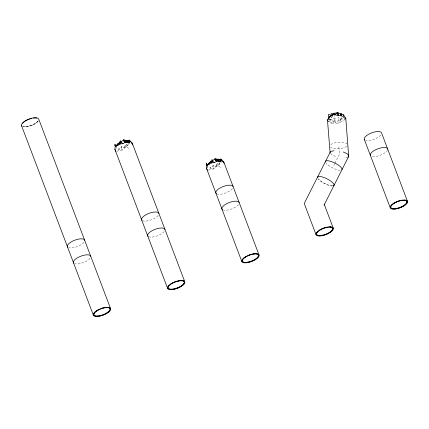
<?xml version="1.0" encoding="UTF-8"?>
<svg xmlns="http://www.w3.org/2000/svg" width="429" height="429" viewBox="0 0 429 429"><rect width="100%" height="100%" fill="white"/><g stroke="black" fill="none" stroke-linecap="round" stroke-linejoin="round"><path stroke-width="0.32" stroke-dasharray="2.15 1.61" d="M328.732 118.769L330.126 119.278L333.269 121.466L333.167 120.222L330.126 119.278L329.075 120.935L330.839 123.118L332.872 123.455L335.103 122.791L335.087 118.168L332.336 117.809M116.806 151.416L119.777 150.134L122.104 150.112L121.541 148.043L121.756 146.187L123.852 147.501L125.981 146.9L129.907 143.136M208.355 170.275L211.32 168.994L213.647 168.972L213.084 166.902L213.304 165.047L215.396 166.361L217.524 165.76L221.455 162.001M116.425 146.756L116.238 148.289L114.854 149.201M206.403 168.066L207.781 167.154L207.909 166.13M335.103 122.791L337.564 123.423L338.218 119.525L338.057 117.573L341.189 118.93L344.9 118.967L344.444 117.975M128.496 142.97L127.874 145.393L123.852 147.501L125.917 144.541L127.874 145.393L127.268 143.795L123.852 147.501M219.889 162.441L219.423 164.259L215.396 166.361L217.46 163.406L219.423 164.259L218.817 162.655L215.396 166.361M337.564 123.423L339.838 122.297L341.189 118.93L341.103 116.779M334.786 114.489L333.526 118.109L335.242 120.115L332.872 123.455M119.224 148.584L118.688 149.812L117.991 147.989L119.224 148.584L119.777 150.134M210.773 167.449L210.231 168.677L209.54 166.849L210.773 167.449L211.32 168.994M333.767 165.492L334.663 163.717M334.963 163.122L339.452 154.252L338.744 145.474M128.968 148.407L125.981 146.9L122.104 150.112L121.021 147.265L121.756 146.187M220.511 167.267L217.524 165.76L213.647 168.972L212.569 166.125L213.304 165.047M344.9 118.967L343.693 120.699L341.961 121.734L339.838 122.297L338.218 119.525L341.189 118.93L342.589 117.954M335.242 120.115L330.839 123.118L330.126 119.278L328.088 121.868L329.075 120.935M341.189 118.93L339.709 120.688L339.838 122.297M328.812 119.771L330.126 119.278M347.962 157.078L344.862 157.813M335.526 156.478L331.799 154.767L330.121 152.917M212.569 166.125L213.084 166.902M121.021 147.265L121.541 148.043M207.486 166.007L207.781 167.154M232.389 188.69A9.213 3.432 -20.8 0 1 217.39 194.112M238.449 204.681A9.213 3.432 -20.8 0 1 223.45 210.103M387.559 149.903A9.213 3.432 -20.8 0 1 380.952 154.971A9.213 3.432 -20.8 0 1 371.9 156.446M380.839 135.033A9.213 3.432 -20.8 0 1 365.84 140.455M346.621 146.273A8.687 3.212 -4.6 0 1 338.422 148.718A8.687 3.212 -4.6 0 1 330.625 147.158M330.872 144.675A8.687 3.212 -4.6 0 1 339.071 142.23A8.687 3.212 -4.6 0 1 346.868 143.79M340.218 170.286A9.213 2.681 26.8 0 1 326.002 163.031M332.261 186.02A9.213 2.681 26.8 0 1 318.045 178.764M332.963 185.612A8.687 2.526 26.8 0 1 325.59 183.928A8.687 2.526 26.8 0 1 318.484 178.909M89.999 258.344A9.213 3.432 -20.8 0 1 75 263.765M83.934 242.353A9.213 3.432 -20.8 0 1 68.935 247.774M38.036 121.268A9.213 3.432 -20.8 0 1 23.037 126.689M37.586 121.327A8.687 3.239 -20.8 0 1 23.445 126.437M38.294 120.501A8.687 3.239 -20.8 0 1 32.062 125.273A8.687 3.239 -20.8 0 1 23.531 126.668M158.162 215.519A9.213 3.432 -20.8 0 1 143.163 220.94M164.221 231.515A9.213 3.432 -20.8 0 1 149.222 236.937"/><path stroke-width="0.64" d="M167.551 288.229L114.854 149.201L115.267 146.278L114.838 145.136L115.476 146.096M241.779 261.4L206.403 168.066L206.816 165.138L206.381 163.996L207.341 165.433L206.816 165.138L211.529 161.293L212.098 162.8L214.58 162.596L216.581 161.181L220.956 161.363L221.927 160.017L223.831 162.092L259.1 255.137A9.213 3.432 -20.8 0 1 246.852 262.73A9.213 3.432 -20.8 0 1 245.367 256.939A9.213 3.432 -20.8 0 1 259.1 255.137M345.677 118.956L345.769 118.055L342.664 114.5L337.285 112.698L334.035 113.31L333.102 113.846M324.072 205.062L348.691 156.403L345.769 118.055L345.34 118.581M128.963 141.157L129.274 139.945L129.896 141.586M220.511 160.017L220.822 158.805L221.444 160.451M343.549 115.262L343.795 114.543L343.94 116.372M330.121 152.917L327.493 120.27L329.365 116.372M331.386 117.664L333.285 114.328L335.532 114.253L337.913 112.495L338.154 115.535L340.417 115.213L344.192 117.535M337.285 112.698L337.124 113.342L337.972 114.275L338.154 115.535L333.285 114.328L328.673 117.299L328.437 114.371L331.274 115.31L332.486 115.01M116.232 146.117L118.425 143.854L120.544 140.712L121.235 142.541L123.037 143.731L125.037 142.321L129.413 142.498L130.384 141.157L132.282 143.227L184.872 281.966A9.213 3.432 -20.8 0 1 172.624 289.559A9.213 3.432 -20.8 0 1 171.139 283.767A9.213 3.432 -20.8 0 1 184.872 281.966M116.152 146.053L117.943 143.468L118.425 143.854L123.037 143.731M208.06 164.398L209.486 162.328L209.969 162.72L212.098 162.8L208.328 164.784L206.816 165.138M120.919 141.693L123.091 140.567L123.89 140.621M212.468 160.559L214.634 159.432L215.438 159.486M208.655 164.076L212.087 159.572L212.784 161.401L214.58 162.596M340.411 114.296L341.307 113.395L341.463 115.342L340.411 114.296L340.417 115.213M347.962 157.078L348.691 156.403M115.267 146.278L119.981 142.433L120.554 143.94L116.785 145.919L115.267 146.278L115.798 146.573M327.493 120.27L331.274 115.31L331.134 113.605L335.532 114.253L333.29 113.996M125.037 142.321L124.045 141.221L125.102 140.304L127.939 140.406L130.239 141.141M216.581 161.181L215.594 160.081L216.65 159.164L219.482 159.266L221.294 160.366M118.425 143.854L121.235 142.541M211.658 161.926L212.784 161.401M221.782 160.001L220.452 159.786L218.002 160.655L217.562 159.491L221.927 160.017M333.135 113.958L334.625 113.503M334.041 150.692L330.941 151.426L330.217 152.097L304.472 202.981L304.359 203.839L316.007 234.566M130.384 141.157L126.013 140.632L126.453 141.795L128.909 140.927L129.413 142.498L124.045 141.221L123.354 139.393L125.102 140.304M123.091 140.567L124.024 140.755M214.634 159.432L215.567 159.62M216.65 159.164L214.902 158.258L215.594 160.081L220.956 161.363L220.452 159.786M222.844 161.819L223.831 162.092L223.959 163.218M131.295 142.959L132.282 143.227M343.377 152.022L347.104 153.732L348.782 155.582M215.594 160.081L219.026 161.476M124.045 141.221L127.483 142.616M222.538 161.293L223.584 162.049M130.995 142.433L132.035 143.189M206.403 168.066L207.4 170.093M114.854 149.201L115.851 151.233M407.55 201.48A9.213 3.432 -20.8 0 0 393.817 203.276A9.213 3.432 -20.8 0 0 395.302 209.068A9.213 3.432 -20.8 0 0 407.55 201.48L381.569 132.942A9.213 3.432 -20.8 0 0 370.929 133.162A9.213 3.432 -20.8 0 0 364.768 139.961M364.253 139.2L390.229 207.738M324.19 204.204L333.322 228.308A9.213 3.432 -20.8 0 1 321.08 235.896A9.213 3.432 -20.8 0 1 319.589 230.105A9.213 3.432 -20.8 0 1 333.322 228.308M207.341 165.433L206.478 163.149L207.035 164.865M115.578 145.999L114.929 144.289L115.674 146.573M110.644 308.8A9.213 3.432 -20.8 0 0 96.916 310.596A9.213 3.432 -20.8 0 0 98.402 316.387A9.213 3.432 -20.8 0 0 110.644 308.8L38.771 119.176A9.213 3.432 -20.8 0 0 28.126 119.401A9.213 3.432 -20.8 0 0 21.965 126.196M21.45 125.44L93.329 315.058M132.347 143.79L132.481 144.916M337.913 112.495L337.972 114.275M216.318 193.618A9.213 3.432 -20.8 0 1 222.479 186.824A9.213 3.432 -20.8 0 1 233.119 186.599M222.378 209.609A9.213 3.432 -20.8 0 1 228.539 202.815A9.213 3.432 -20.8 0 1 239.178 202.59M255.555 253.721A8.687 3.239 -20.8 0 1 256.22 258.558A8.687 3.239 -20.8 0 1 244.128 262.264A8.687 3.239 -20.8 0 1 245.57 256.783M249.544 254.885A8.687 3.239 -20.8 0 1 251.684 254.231M252.729 254A8.687 3.239 -20.8 0 1 254.982 253.727M370.313 155.191A9.213 3.432 -20.8 0 1 378.115 148.718A9.213 3.432 -20.8 0 1 387.634 148.933M404.536 200.091A8.687 3.239 -20.8 0 1 404.327 205.148A8.687 3.239 -20.8 0 1 392.428 208.58A8.687 3.239 -20.8 0 1 394.02 203.126M394.466 202.858A8.687 3.239 -20.8 0 1 395.415 202.343M395.908 202.097A8.687 3.239 -20.8 0 1 397.463 201.426M397.994 201.228A8.687 3.239 -20.8 0 1 400.134 200.568M401.179 200.338A8.687 3.239 -20.8 0 1 402.188 200.171M325.498 162.049A9.213 2.681 26.8 0 1 333.993 162.623A9.213 2.681 26.8 0 1 341.972 169.68M317.54 177.783A9.213 2.681 26.8 0 1 327.118 178.888A9.213 2.681 26.8 0 1 333.392 185.875M331.242 227.075A8.687 3.239 -20.8 0 1 325.386 234.363A8.687 3.239 -20.8 0 1 317.101 232.191M319.793 229.955A8.687 3.239 -20.8 0 1 321.68 228.93M322.19 228.695A8.687 3.239 -20.8 0 1 323.766 228.056M324.303 227.874A8.687 3.239 -20.8 0 1 325.38 227.542M325.911 227.402A8.687 3.239 -20.8 0 1 326.957 227.166M329.778 226.893A8.687 3.239 -20.8 0 1 330.802 226.984M73.927 263.272A9.213 3.432 -20.8 0 1 80.089 256.478A9.213 3.432 -20.8 0 1 90.728 256.252M109.577 308.033A8.687 3.239 -20.8 0 1 105.454 313.653A8.687 3.239 -20.8 0 1 94.841 315.706A8.687 3.239 -20.8 0 1 97.115 310.446M97.56 310.178A8.687 3.239 -20.8 0 1 99.008 309.416M101.625 308.36A8.687 3.239 -20.8 0 1 103.233 307.888M105.282 307.491A8.687 3.239 -20.8 0 1 108.569 307.566M67.862 247.281A9.213 3.432 -20.8 0 1 74.024 240.481A9.213 3.432 -20.8 0 1 84.669 240.261M22.635 123.289A8.687 3.239 -20.8 0 1 25.327 121.053M25.772 120.785A8.687 3.239 -20.8 0 1 27.215 120.023M27.719 119.793A8.687 3.239 -20.8 0 1 29.301 119.155M29.832 118.967A8.687 3.239 -20.8 0 1 31.44 118.501M33.489 118.104A8.687 3.239 -20.8 0 1 35.312 117.991M35.843 118.018A8.687 3.239 -20.8 0 1 36.776 118.173M142.09 220.447A9.213 3.432 -20.8 0 1 148.252 213.653A9.213 3.432 -20.8 0 1 158.891 213.428M148.155 236.443A9.213 3.432 -20.8 0 1 154.311 229.644A9.213 3.432 -20.8 0 1 164.956 229.424M182.792 280.738A8.687 3.239 -20.8 0 1 176.936 288.02A8.687 3.239 -20.8 0 1 168.651 285.848M170.259 284.352A8.687 3.239 -20.8 0 1 172.737 282.834M173.74 282.352A8.687 3.239 -20.8 0 1 175.316 281.719M175.852 281.531A8.687 3.239 -20.8 0 1 176.93 281.199M177.981 280.936A8.687 3.239 -20.8 0 1 179.016 280.738M247.056 262.473A8.687 3.239 -20.8 0 0 258.601 255.314A8.687 3.239 -20.8 0 0 245.656 257.014A8.687 3.239 -20.8 0 0 247.056 262.473M395.511 208.816A8.687 3.239 -20.8 0 0 407.057 201.657A8.687 3.239 -20.8 0 0 394.106 203.351A8.687 3.239 -20.8 0 0 395.511 208.816M321.283 235.644A8.687 3.239 -20.8 0 0 332.829 228.485A8.687 3.239 -20.8 0 0 319.878 230.185A8.687 3.239 -20.8 0 0 321.283 235.644M98.606 316.135A8.687 3.239 -20.8 0 0 110.151 308.977A8.687 3.239 -20.8 0 0 97.206 310.671A8.687 3.239 -20.8 0 0 98.606 316.135M172.833 289.302A8.687 3.239 -20.8 0 0 184.379 282.148A8.687 3.239 -20.8 0 0 171.428 283.842A8.687 3.239 -20.8 0 0 172.833 289.302"/></g></svg>
